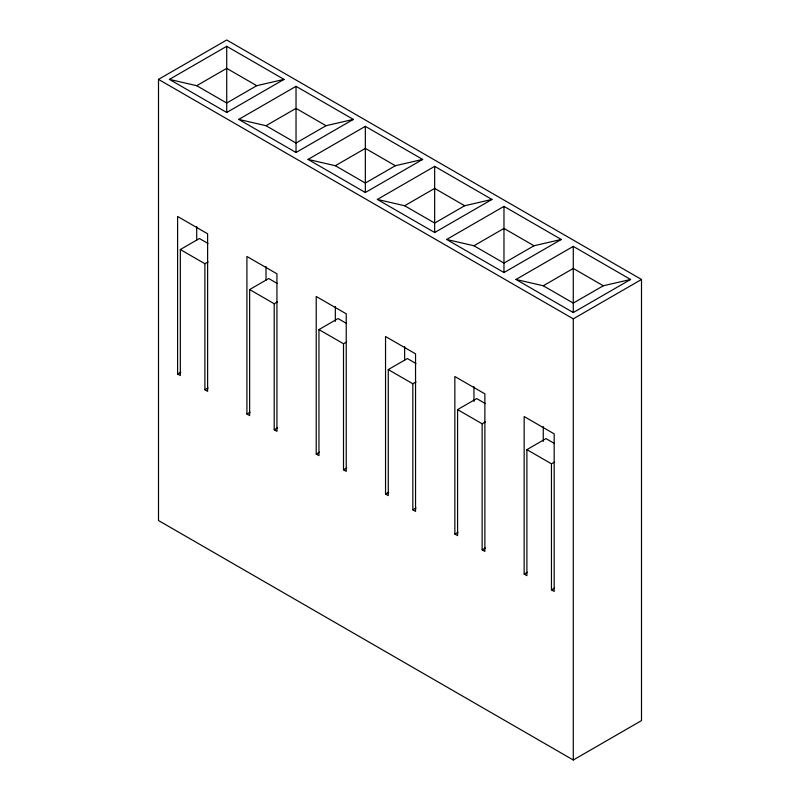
<?xml version="1.0" encoding="UTF-8"?>
<svg xmlns="http://www.w3.org/2000/svg" width="800" height="800" viewBox="0 0 800 800"><rect width="100%" height="100%" fill="white"/><g stroke="black" fill="none" stroke-linecap="round" stroke-linejoin="round"><path stroke-width="1.2" d="M158.5 79.39L226.72 40L641.5 279.47L641.5 720.61L573.28 760L158.5 520.53L158.5 79.39L573.28 318.86L641.5 279.47M169.41 79.39L226.72 46.3L284.02 79.39L226.72 112.47L169.41 79.39L196.7 85.69L226.72 103.02L256.74 85.69L284.02 79.39M196.7 85.69L226.72 68.36L256.74 85.69M238.73 119.4L296.03 86.32L353.34 119.4L296.03 152.49L238.73 119.4L266.01 125.71L296.03 143.04L326.05 125.71L353.34 119.4M266.01 125.71L296.03 108.38L326.05 125.71M308.04 159.42L365.34 126.34L422.65 159.42L365.34 192.51L308.04 159.42L335.33 165.72L365.34 183.05L395.36 165.72L422.65 159.42M180.33 249.54L204.89 263.72L204.89 389.76L207.62 391.34L207.62 233.79L177.6 216.46L177.6 374.01L180.33 375.58L180.33 249.54L199.43 238.51L207.97 243.44M335.33 165.72L365.34 148.39L395.36 165.72M204.89 263.72L208.07 261.88M377.35 199.44L434.66 166.35L491.96 199.44L434.66 232.52L377.35 199.44L404.64 205.74L434.66 223.07L464.67 205.74L491.96 199.44M249.64 289.56L274.2 303.74L274.2 429.78L276.93 431.35L276.93 273.8L246.91 256.47L246.91 414.02L249.64 415.6L249.64 289.56L268.74 278.53L277.29 283.46M404.64 205.74L434.66 188.41L464.67 205.74M274.2 303.74L277.38 301.9M177.6 374.01L180.78 372.17M446.66 239.46L503.97 206.37L561.27 239.46L503.97 272.54L446.66 239.46L473.95 245.76L503.97 263.09L533.99 245.76L561.27 239.46M204.89 389.76L208.07 387.92M318.95 329.58L343.51 343.75L343.51 469.79L346.24 471.37L346.24 313.82L316.22 296.49L316.22 454.04L318.95 455.62L318.95 329.58L338.06 318.55L346.6 323.48M473.95 245.76L503.97 228.43L533.99 245.76M343.51 343.75L346.7 341.92M246.91 414.02L250.1 412.18M515.98 279.47L573.28 246.39L630.59 279.47L573.28 312.56L515.98 279.47L543.26 285.77L573.28 303.1L603.3 285.77L630.59 279.47M274.2 429.78L277.38 427.94M388.27 369.59L412.83 383.77L412.83 509.81L415.55 511.39L415.55 353.84L385.54 336.51L385.54 494.06L388.27 495.63L388.27 369.59L407.37 358.56L415.91 363.5M543.26 285.77L573.28 268.44L603.3 285.77M412.83 383.77L416.01 381.93M316.22 454.04L319.41 452.2M343.51 469.79L346.7 467.96M457.58 409.61L482.14 423.79L482.14 549.83L484.87 551.4L484.87 393.85L454.85 376.52L454.85 534.07L457.58 535.65L457.58 409.61L476.68 398.58L485.22 403.51M482.14 423.79L485.32 421.95M385.54 494.06L388.72 492.22M412.83 509.81L416.01 507.97M526.89 449.63L551.45 463.81L551.45 589.85L554.18 591.42L554.18 433.87L524.16 416.54L524.16 574.09L526.89 575.67L526.89 449.63L545.99 438.6L554.54 443.53M551.45 463.81L554.63 461.97M454.85 534.07L458.03 532.24M482.14 549.83L485.32 547.99M524.16 574.09L527.35 572.25M551.45 589.85L554.63 588.01M573.28 246.39L573.28 312.56M573.28 318.86L573.28 760M543.26 426.6L543.26 441.49M503.97 206.37L503.97 272.54M473.95 386.59L473.95 401.47M434.66 166.35L434.66 232.52M404.64 346.57L404.64 360.21M365.34 126.34L365.34 192.51M335.33 306.55L335.33 321.44M296.03 86.32L296.03 152.49M266.01 266.53L266.01 280.18M226.72 46.3L226.72 112.47M196.7 226.52L196.7 240.16"/></g></svg>
